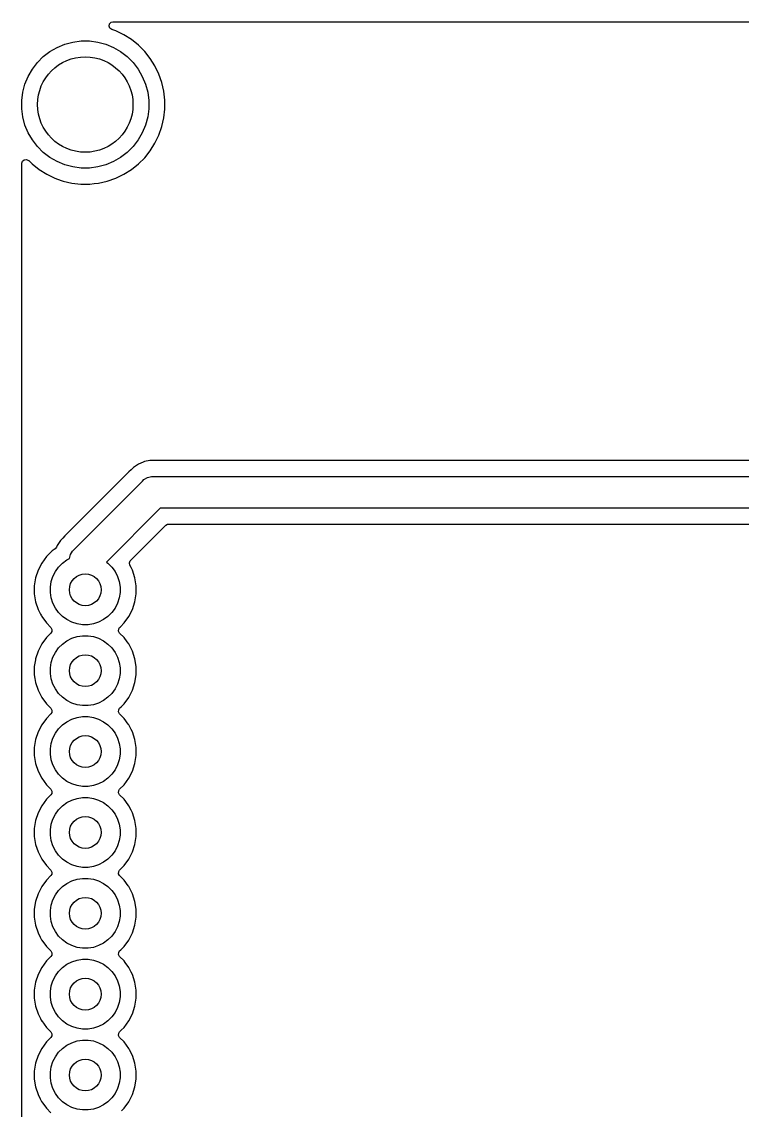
# Model space of a CAD drawing. Extents: x 10 to 287, y -200 to -10.
# Drawn here: x 104.68 to 127.33, y -112.87 to -78.68 of the extents above; entities that cross this region are included whole.
import ezdxf

# ---------------------------------------------------------------- set-up
doc = ezdxf.new("R2010")
doc.units = 0
doc.layers.add('BLACK', color=7, linetype='CONTINUOUS')

msp = doc.modelspace()

# ---------------------------------------------------------------- linework, layer by layer
at = {"layer": 'BLACK', "linetype": 'CONTINUOUS'}
for p, q in [((107.428261, -78.815867), (107.441717, -78.747305)), ((107.454008, -78.880819), (107.428261, -78.815867)), ((107.441717, -78.747305), (107.490105, -78.696902)), ((107.510784, -78.921541), (107.454008, -78.880819)), ((107.490105, -78.696902), (107.551739, -78.6805)), ((107.638411, -78.9662), (107.510784, -78.921541)), ((107.551739, -78.6805), (192.168261, -78.6805)), ((107.891442, -79.088053), (107.638411, -78.9662)), ((106.289819, -79.318429), (106.549194, -79.284282)), ((106.549194, -79.284282), (106.810806, -79.284282)), ((106.810806, -79.284282), (107.070181, -79.318429)), ((107.891445, -79.088055), (107.891442, -79.088053)), ((108.129248, -79.237477), (107.891445, -79.088055)), ((108.348825, -79.412584), (108.129248, -79.237477)), ((105.361308, -79.77632), (105.56886, -79.617061)), ((105.56886, -79.617061), (105.795423, -79.486255)), ((105.795423, -79.486255), (106.037121, -79.38614)), ((106.037121, -79.38614), (106.289819, -79.318429)), ((107.070181, -79.318429), (107.322879, -79.38614)), ((107.322879, -79.38614), (107.564577, -79.486255)), ((107.564577, -79.486255), (107.79114, -79.617061)), ((107.79114, -79.617061), (107.998692, -79.77632)), ((108.547416, -79.611175), (108.348825, -79.412584)), ((108.722523, -79.830752), (108.547416, -79.611175)), ((105.017061, -80.16886), (105.17632, -79.961308)), ((105.17632, -79.961308), (105.361308, -79.77632)), ((107.998692, -79.77632), (108.18368, -79.961308)), ((108.18368, -79.961308), (108.342939, -80.16886)), ((108.871945, -80.068555), (108.722523, -79.830752)), ((104.886255, -80.395423), (105.017061, -80.16886)), ((108.342939, -80.16886), (108.473745, -80.395423)), ((108.993801, -80.321592), (108.871945, -80.068555)), ((109.08656, -80.586682), (108.993801, -80.321592)), ((104.718429, -80.889819), (104.78614, -80.637121)), ((104.78614, -80.637121), (104.886255, -80.395423)), ((108.473745, -80.395423), (108.57386, -80.637121)), ((108.57386, -80.637121), (108.641571, -80.889819)), ((109.149055, -80.860491), (109.08656, -80.586682)), ((104.684282, -81.149194), (104.718429, -80.889819)), ((108.641571, -80.889819), (108.675718, -81.149194)), ((109.1805, -81.139575), (109.149055, -80.860491)), ((104.684282, -81.410806), (104.684282, -81.149194)), ((108.675718, -81.149194), (108.675718, -81.410806)), ((109.1805, -81.420425), (109.1805, -81.139575)), ((104.718429, -81.670181), (104.684282, -81.410806)), ((104.78614, -81.922879), (104.718429, -81.670181)), ((108.641571, -81.670181), (108.57386, -81.922879)), ((108.675718, -81.410806), (108.641571, -81.670181)), ((109.08656, -81.973318), (109.149055, -81.699509)), ((109.149055, -81.699509), (109.1805, -81.420425)), ((104.886255, -82.164577), (104.78614, -81.922879)), ((108.57386, -81.922879), (108.473745, -82.164577)), ((108.993801, -82.238408), (109.08656, -81.973318)), ((105.017061, -82.39114), (104.886255, -82.164577)), ((108.473745, -82.164577), (108.342939, -82.39114)), ((108.871945, -82.491445), (108.993801, -82.238408)), ((105.17632, -82.598692), (105.017061, -82.39114)), ((105.361308, -82.78368), (105.17632, -82.598692)), ((108.18368, -82.598692), (107.998692, -82.78368)), ((108.342939, -82.39114), (108.18368, -82.598692)), ((108.722523, -82.729248), (108.871945, -82.491445)), ((104.6905, -83.126103), (104.710185, -83.059064)), ((104.710185, -83.059064), (104.762989, -83.013309)), ((104.762989, -83.013309), (104.832147, -83.003365)), ((104.832147, -83.003365), (104.895703, -83.03239)), ((104.895703, -83.03239), (104.902181, -83.038422)), ((104.902181, -83.038422), (105.011175, -83.147416)), ((105.56886, -82.942939), (105.361308, -82.78368)), ((105.795423, -83.073745), (105.56886, -82.942939)), ((107.79114, -82.942939), (107.564577, -83.073745)), ((107.998692, -82.78368), (107.79114, -82.942939)), ((108.348825, -83.147416), (108.547416, -82.948825)), ((108.547416, -82.948825), (108.722523, -82.729248)), ((104.6905, -96.394038), (104.6905, -83.126103)), ((105.011175, -83.147416), (105.230752, -83.322523)), ((105.230752, -83.322523), (105.468555, -83.471945)), ((106.037121, -83.17386), (105.795423, -83.073745)), ((106.289819, -83.241571), (106.037121, -83.17386)), ((106.549194, -83.275718), (106.289819, -83.241571)), ((106.810806, -83.275718), (106.549194, -83.275718)), ((107.070181, -83.241571), (106.810806, -83.275718)), ((107.322879, -83.17386), (107.070181, -83.241571)), ((107.564577, -83.073745), (107.322879, -83.17386)), ((107.891445, -83.471945), (108.129248, -83.322523)), ((108.129248, -83.322523), (108.348825, -83.147416)), ((105.468555, -83.471945), (105.721592, -83.593801)), ((105.721592, -83.593801), (105.92068, -83.663465)), ((105.92068, -83.663465), (105.98667, -83.686556)), ((105.98667, -83.686556), (105.986682, -83.68656)), ((105.986682, -83.68656), (106.260491, -83.749055)), ((106.260491, -83.749055), (106.260497, -83.749055)), ((106.260497, -83.749055), (106.260505, -83.749057)), ((106.260505, -83.749057), (106.446547, -83.770018)), ((106.963055, -83.764429), (107.099494, -83.749057)), ((107.099494, -83.749057), (107.099499, -83.749056)), ((107.099499, -83.749056), (107.099509, -83.749055)), ((107.099509, -83.749055), (107.373318, -83.68656)), ((107.373318, -83.68656), (107.638408, -83.593801)), ((107.638408, -83.593801), (107.891445, -83.471945)), ((106.446547, -83.770018), (106.539569, -83.780499)), ((106.539569, -83.780499), (106.539572, -83.7805)), ((106.539572, -83.7805), (106.539575, -83.7805)), ((106.539575, -83.7805), (106.820428, -83.7805)), ((106.820428, -83.7805), (106.820429, -83.780499)), ((106.820429, -83.780499), (106.963055, -83.764429)), ((108.356082, -92.570249), (108.192219, -92.679739)), ((108.499621, -92.510794), (108.356082, -92.570249)), ((108.538159, -92.49483), (108.49962, -92.510793)), ((108.49962, -92.510793), (108.499621, -92.510794)), ((108.538171, -92.494827), (108.538159, -92.49483)), ((108.709268, -92.460794), (108.538171, -92.494827)), ((108.709269, -92.460794), (108.709268, -92.460794)), ((108.731459, -92.45638), (108.709269, -92.460794)), ((134.758541, -92.45638), (108.731459, -92.45638)), ((108.052858, -92.819101), (106.042221, -94.829738)), ((108.052861, -92.819098), (108.052858, -92.819101)), ((108.12254, -92.749418), (108.052861, -92.819098)), ((108.192219, -92.679739), (108.12254, -92.749418)), ((108.638658, -92.99494), (108.764737, -92.961157)), ((108.764737, -92.961157), (108.764752, -92.961157)), ((108.764752, -92.961157), (108.83, -92.95688)), ((108.83, -92.95688), (134.66, -92.95688)), ((106.326447, -95.253327), (108.476446, -93.103327)), ((108.476446, -93.103327), (108.52561, -93.060211)), ((108.52561, -93.060211), (108.525619, -93.060203)), ((108.525619, -93.060203), (108.638658, -92.99494)), ((109.037107, -93.95688), (107.345763, -95.648222)), ((134.452894, -93.95688), (109.037107, -93.95688)), ((108.103037, -95.598761), (109.208101, -94.493699)), ((109.208101, -94.493699), (109.269424, -94.460214)), ((109.269424, -94.460214), (109.295782, -94.45738)), ((109.295782, -94.45738), (134.194218, -94.45738)), ((105.902859, -94.969099), (105.793371, -95.13296)), ((105.972538, -94.89942), (105.902859, -94.969099)), ((106.042218, -94.829741), (105.972538, -94.89942)), ((106.042221, -94.829738), (106.042218, -94.829741)), ((105.637344, -95.299206), (105.459205, -95.477345)), ((105.733743, -95.229167), (105.637344, -95.299206)), ((105.775417, -95.176304), (105.733743, -95.229167)), ((105.793368, -95.132966), (105.775417, -95.176304)), ((105.793371, -95.13296), (105.793368, -95.132966)), ((106.220538, -95.411246), (106.283323, -95.302499)), ((106.283323, -95.302499), (106.283338, -95.302483)), ((106.283338, -95.302483), (106.326447, -95.253327)), ((105.311132, -95.681151), (105.19676, -95.905616)), ((105.459201, -95.47735), (105.311132, -95.681151)), ((105.459205, -95.477345), (105.459201, -95.47735)), ((105.843553, -95.805607), (105.965607, -95.683553)), ((105.965607, -95.683553), (106.105252, -95.582096)), ((106.105252, -95.582096), (106.184263, -95.541837)), ((106.184263, -95.541837), (106.184277, -95.541632)), ((106.184277, -95.541617), (106.21806, -95.415538)), ((106.184277, -95.541632), (106.184277, -95.541617)), ((106.21806, -95.415538), (106.220538, -95.411246)), ((107.345763, -95.648222), (107.394393, -95.683553)), ((107.394393, -95.683553), (107.516447, -95.805607)), ((108.067346, -95.674059), (108.093622, -95.609319)), ((108.080241, -95.742724), (108.067346, -95.674059)), ((108.093622, -95.609319), (108.103037, -95.598761)), ((105.19676, -95.905616), (105.11891, -96.145214)), ((105.663733, -96.099048), (105.742096, -95.945252)), ((105.742096, -95.945252), (105.843553, -95.805607)), ((107.516447, -95.805607), (107.617904, -95.945252)), ((107.617904, -95.945252), (107.696267, -96.099048)), ((108.120684, -95.822098), (108.080241, -95.742724)), ((108.163239, -95.905616), (108.120684, -95.822098)), ((108.163239, -95.905618), (108.163239, -95.905616)), ((108.163241, -95.905621), (108.163239, -95.905618)), ((108.24109, -96.145215), (108.163241, -95.905621)), ((104.6905, -131.954038), (104.6905, -96.394038)), ((105.11891, -96.145214), (105.0795, -96.394038)), ((105.0795, -96.394038), (105.0795, -96.645961)), ((105.583391, -96.433695), (105.610393, -96.26321)), ((105.610393, -96.26321), (105.663733, -96.099048)), ((107.696267, -96.099048), (107.749607, -96.26321)), ((107.749607, -96.26321), (107.776609, -96.433695)), ((108.2805, -96.394038), (108.24109, -96.145215)), ((108.2805, -96.645962), (108.2805, -96.394038)), ((105.0795, -96.645961), (105.11891, -96.894785)), ((105.583391, -96.606305), (105.583391, -96.433695)), ((105.610393, -96.77679), (105.583391, -96.606305)), ((107.776609, -96.606305), (107.749607, -96.77679)), ((107.776609, -96.433695), (107.776609, -96.606305)), ((108.24109, -96.894785), (108.2805, -96.645962)), ((105.11891, -96.894785), (105.19676, -97.134383)), ((105.663733, -96.940952), (105.610393, -96.77679)), ((105.742096, -97.094748), (105.663733, -96.940952)), ((107.696267, -96.940952), (107.617904, -97.094748)), ((107.749607, -96.77679), (107.696267, -96.940952)), ((108.163241, -97.134379), (108.24109, -96.894785)), ((105.19676, -97.134383), (105.275413, -97.288747)), ((105.275413, -97.288747), (105.302376, -97.341665)), ((105.302376, -97.341665), (105.311132, -97.358848)), ((105.311132, -97.358848), (105.459201, -97.562649)), ((105.843553, -97.234393), (105.742096, -97.094748)), ((105.965607, -97.356447), (105.843553, -97.234393)), ((106.105252, -97.457904), (105.965607, -97.356447)), ((107.394393, -97.356447), (107.254748, -97.457904)), ((107.516447, -97.234393), (107.394393, -97.356447)), ((107.617904, -97.094748), (107.516447, -97.234393)), ((107.900793, -97.562656), (108.04887, -97.358845)), ((108.04887, -97.358845), (108.163241, -97.134379)), ((105.459201, -97.562649), (105.459205, -97.562654)), ((105.459205, -97.562654), (105.59887, -97.702319)), ((105.59887, -97.702319), (105.632355, -97.763642)), ((105.632355, -97.763642), (105.627371, -97.833334)), ((106.259048, -97.536267), (106.105252, -97.457904)), ((106.42321, -97.589607), (106.259048, -97.536267)), ((106.593695, -97.616609), (106.42321, -97.589607)), ((106.766305, -97.616609), (106.593695, -97.616609)), ((106.93679, -97.589607), (106.766305, -97.616609)), ((107.100952, -97.536267), (106.93679, -97.589607)), ((107.254748, -97.457904), (107.100952, -97.536267)), ((107.727645, -97.816358), (107.732629, -97.746666)), ((107.732629, -97.746666), (107.76113, -97.702319)), ((107.76113, -97.702319), (107.785114, -97.678335)), ((107.785114, -97.678335), (107.900793, -97.562656)), ((105.459201, -98.01735), (105.311132, -98.221151)), ((105.459205, -98.017345), (105.459201, -98.01735)), ((105.59887, -97.877681), (105.459205, -98.017345)), ((105.627371, -97.833334), (105.59887, -97.877681)), ((106.105252, -98.122096), (106.259048, -98.043733)), ((106.259048, -98.043733), (106.42321, -97.990393)), ((106.42321, -97.990393), (106.593695, -97.963391)), ((106.593695, -97.963391), (106.766305, -97.963391)), ((106.766305, -97.963391), (106.93679, -97.990393)), ((106.93679, -97.990393), (107.100952, -98.043733)), ((107.100952, -98.043733), (107.254748, -98.122096)), ((107.76113, -97.877681), (107.727645, -97.816358)), ((107.900794, -98.017345), (107.76113, -97.877681)), ((107.900798, -98.01735), (107.900794, -98.017345)), ((108.000792, -98.154981), (107.900798, -98.01735)), ((105.19676, -98.445616), (105.11891, -98.685214)), ((105.311132, -98.221151), (105.19676, -98.445616)), ((105.742096, -98.485252), (105.843553, -98.345607)), ((105.843553, -98.345607), (105.965607, -98.223553)), ((105.965607, -98.223553), (106.105252, -98.122096)), ((107.254748, -98.122096), (107.394393, -98.223553)), ((107.394393, -98.223553), (107.516447, -98.345607)), ((107.516447, -98.345607), (107.617904, -98.485252)), ((108.04887, -98.221155), (108.000792, -98.154981)), ((108.109293, -98.339742), (108.04887, -98.221155)), ((108.163239, -98.445616), (108.109293, -98.339742)), ((108.163239, -98.445618), (108.163239, -98.445616)), ((108.163241, -98.445621), (108.163239, -98.445618)), ((108.24109, -98.685215), (108.163241, -98.445621)), ((105.113696, -98.718136), (105.0795, -98.934038)), ((105.11891, -98.685214), (105.113696, -98.718136)), ((105.610393, -98.80321), (105.663733, -98.639048)), ((105.663733, -98.639048), (105.742096, -98.485252)), ((107.617904, -98.485252), (107.696267, -98.639048)), ((107.696267, -98.639048), (107.749607, -98.80321)), ((108.2805, -98.934038), (108.24109, -98.685215)), ((105.0795, -98.934038), (105.0795, -99.185962)), ((105.583391, -98.973695), (105.610393, -98.80321)), ((105.583391, -99.146305), (105.583391, -98.973695)), ((107.749607, -98.80321), (107.776609, -98.973695)), ((107.776609, -98.973695), (107.776609, -99.146305)), ((108.2805, -99.185962), (108.2805, -98.934038)), ((105.0795, -99.185962), (105.099092, -99.309661)), ((105.099092, -99.309661), (105.11891, -99.434785)), ((105.11891, -99.434785), (105.19676, -99.674383)), ((105.610393, -99.31679), (105.583391, -99.146305)), ((105.663733, -99.480952), (105.610393, -99.31679)), ((107.749607, -99.31679), (107.696267, -99.480952)), ((107.776609, -99.146305), (107.749607, -99.31679)), ((108.163241, -99.674379), (108.24109, -99.434785)), ((108.24109, -99.434785), (108.2805, -99.185962)), ((105.19676, -99.674383), (105.311132, -99.898848)), ((105.742096, -99.634748), (105.663733, -99.480952)), ((105.843553, -99.774393), (105.742096, -99.634748)), ((105.965607, -99.896447), (105.843553, -99.774393)), ((107.516447, -99.774393), (107.394393, -99.896447)), ((107.617904, -99.634748), (107.516447, -99.774393)), ((107.696267, -99.480952), (107.617904, -99.634748)), ((108.04887, -99.898845), (108.163241, -99.674379)), ((105.311132, -99.898848), (105.459201, -100.102649)), ((105.459201, -100.102649), (105.459205, -100.102654)), ((105.459205, -100.102654), (105.59887, -100.242319)), ((106.105252, -99.997904), (105.965607, -99.896447)), ((106.259048, -100.076267), (106.105252, -99.997904)), ((106.42321, -100.129607), (106.259048, -100.076267)), ((106.593695, -100.156609), (106.42321, -100.129607)), ((106.766305, -100.156609), (106.593695, -100.156609)), ((106.93679, -100.129607), (106.766305, -100.156609)), ((107.100952, -100.076267), (106.93679, -100.129607)), ((107.254748, -99.997904), (107.100952, -100.076267)), ((107.394393, -99.896447), (107.254748, -99.997904)), ((107.80511, -100.198339), (107.900793, -100.102656)), ((107.900793, -100.102656), (108.04887, -99.898845)), ((105.59887, -100.417681), (105.459205, -100.557345)), ((105.59887, -100.242319), (105.632355, -100.303642)), ((105.627371, -100.373334), (105.59887, -100.417681)), ((105.632355, -100.303642), (105.627371, -100.373334)), ((107.727645, -100.356358), (107.732629, -100.286666)), ((107.76113, -100.417681), (107.727645, -100.356358)), ((107.732629, -100.286666), (107.76113, -100.242319)), ((107.76113, -100.242319), (107.80511, -100.198339)), ((107.900794, -100.557345), (107.76113, -100.417681)), ((105.311132, -100.761151), (105.19676, -100.985616)), ((105.459201, -100.55735), (105.311132, -100.761151)), ((105.459205, -100.557345), (105.459201, -100.55735)), ((105.843553, -100.885607), (105.965607, -100.763553)), ((105.965607, -100.763553), (106.105252, -100.662096)), ((106.105252, -100.662096), (106.259048, -100.583733)), ((106.259048, -100.583733), (106.42321, -100.530393)), ((106.42321, -100.530393), (106.593695, -100.503391)), ((106.593695, -100.503391), (106.766305, -100.503391)), ((106.766305, -100.503391), (106.93679, -100.530393)), ((106.93679, -100.530393), (107.100952, -100.583733)), ((107.100952, -100.583733), (107.254748, -100.662096)), ((107.254748, -100.662096), (107.394393, -100.763553)), ((107.394393, -100.763553), (107.516447, -100.885607)), ((107.900798, -100.55735), (107.900794, -100.557345)), ((108.029952, -100.735117), (107.900798, -100.55735)), ((108.04887, -100.761155), (108.029952, -100.735117)), ((108.121747, -100.904184), (108.04887, -100.761155)), ((105.19676, -100.985616), (105.11891, -101.225214)), ((105.610393, -101.34321), (105.663733, -101.179048)), ((105.663733, -101.179048), (105.742096, -101.025252)), ((105.742096, -101.025252), (105.843553, -100.885607)), ((107.516447, -100.885607), (107.617904, -101.025252)), ((107.617904, -101.025252), (107.696267, -101.179048)), ((107.696267, -101.179048), (107.749607, -101.34321)), ((108.163239, -100.985616), (108.121747, -100.904184)), ((108.163239, -100.985618), (108.163239, -100.985616)), ((108.163241, -100.985621), (108.163239, -100.985618)), ((108.24109, -101.225215), (108.163241, -100.985621)), ((105.11891, -101.225214), (105.0795, -101.474038)), ((105.0795, -101.474038), (105.0795, -101.725961)), ((105.583391, -101.513695), (105.610393, -101.34321)), ((105.583391, -101.686305), (105.583391, -101.513695)), ((107.749607, -101.34321), (107.776609, -101.513695)), ((107.776609, -101.513695), (107.776609, -101.686305)), ((108.2805, -101.474038), (108.24109, -101.225215)), ((108.2805, -101.725962), (108.2805, -101.474038)), ((105.0795, -101.725961), (105.11891, -101.974785)), ((105.610393, -101.85679), (105.583391, -101.686305)), ((105.663733, -102.020952), (105.610393, -101.85679)), ((107.749607, -101.85679), (107.696267, -102.020952)), ((107.776609, -101.686305), (107.749607, -101.85679)), ((108.24109, -101.974785), (108.2805, -101.725962)), ((105.11891, -101.974785), (105.19676, -102.214383)), ((105.742096, -102.174748), (105.663733, -102.020952)), ((105.843553, -102.314393), (105.742096, -102.174748)), ((107.617904, -102.174748), (107.516447, -102.314393)), ((107.696267, -102.020952), (107.617904, -102.174748)), ((108.163241, -102.214379), (108.24109, -101.974785)), ((105.19676, -102.214383), (105.311132, -102.438848)), ((105.311132, -102.438848), (105.459201, -102.642649)), ((105.965607, -102.436447), (105.843553, -102.314393)), ((106.105252, -102.537904), (105.965607, -102.436447)), ((106.259048, -102.616267), (106.105252, -102.537904)), ((107.254748, -102.537904), (107.100952, -102.616267)), ((107.394393, -102.436447), (107.254748, -102.537904)), ((107.516447, -102.314393), (107.394393, -102.436447)), ((107.900793, -102.642656), (108.04887, -102.438845)), ((108.04887, -102.438845), (108.163241, -102.214379)), ((105.459201, -102.642649), (105.459205, -102.642654)), ((105.459205, -102.642654), (105.59887, -102.782319)), ((105.59887, -102.782319), (105.632355, -102.843642)), ((105.632355, -102.843642), (105.627371, -102.913334)), ((106.42321, -102.669607), (106.259048, -102.616267)), ((106.593695, -102.696609), (106.42321, -102.669607)), ((106.766305, -102.696609), (106.593695, -102.696609)), ((106.93679, -102.669607), (106.766305, -102.696609)), ((107.100952, -102.616267), (106.93679, -102.669607)), ((107.727645, -102.896358), (107.732629, -102.826666)), ((107.732629, -102.826666), (107.76113, -102.782319)), ((107.76113, -102.782319), (107.900793, -102.642656)), ((105.459201, -103.09735), (105.311132, -103.301151)), ((105.459205, -103.097345), (105.459201, -103.09735)), ((105.59887, -102.957681), (105.459205, -103.097345)), ((105.627371, -102.913334), (105.59887, -102.957681)), ((105.965607, -103.303553), (106.105252, -103.202096)), ((106.105252, -103.202096), (106.259048, -103.123733)), ((106.259048, -103.123733), (106.42321, -103.070393)), ((106.42321, -103.070393), (106.593695, -103.043391)), ((106.593695, -103.043391), (106.766305, -103.043391)), ((106.766305, -103.043391), (106.93679, -103.070393)), ((106.93679, -103.070393), (107.100952, -103.123733)), ((107.100952, -103.123733), (107.254748, -103.202096)), ((107.254748, -103.202096), (107.394393, -103.303553)), ((107.76113, -102.957681), (107.727645, -102.896358)), ((107.900794, -103.097345), (107.76113, -102.957681)), ((107.900798, -103.09735), (107.900794, -103.097345)), ((108.029952, -103.275117), (107.900798, -103.09735)), ((105.19676, -103.525616), (105.11891, -103.765214)), ((105.311132, -103.301151), (105.19676, -103.525616)), ((105.663733, -103.719048), (105.742096, -103.565252)), ((105.742096, -103.565252), (105.843553, -103.425607)), ((105.843553, -103.425607), (105.965607, -103.303553)), ((107.394393, -103.303553), (107.516447, -103.425607)), ((107.516447, -103.425607), (107.617904, -103.565252)), ((107.617904, -103.565252), (107.696267, -103.719048)), ((108.04887, -103.301155), (108.029952, -103.275117)), ((108.121747, -103.444184), (108.04887, -103.301155)), ((108.163239, -103.525616), (108.121747, -103.444184)), ((108.163239, -103.525618), (108.163239, -103.525616)), ((108.163241, -103.525621), (108.163239, -103.525618)), ((108.24109, -103.765215), (108.163241, -103.525621)), ((105.11891, -103.765214), (105.0795, -104.014038)), ((105.583391, -104.053695), (105.610393, -103.88321)), ((105.610393, -103.88321), (105.663733, -103.719048)), ((107.696267, -103.719048), (107.749607, -103.88321)), ((107.749607, -103.88321), (107.776609, -104.053695)), ((108.2805, -104.014038), (108.24109, -103.765215)), ((105.0795, -104.014038), (105.0795, -104.265961)), ((105.583391, -104.226305), (105.583391, -104.053695)), ((105.610393, -104.39679), (105.583391, -104.226305)), ((107.776609, -104.226305), (107.749607, -104.39679)), ((107.776609, -104.053695), (107.776609, -104.226305)), ((108.2805, -104.265962), (108.2805, -104.014038)), ((105.0795, -104.265961), (105.11891, -104.514785)), ((105.11891, -104.514785), (105.19676, -104.754383)), ((105.663733, -104.560952), (105.610393, -104.39679)), ((105.742096, -104.714748), (105.663733, -104.560952)), ((107.696267, -104.560952), (107.617904, -104.714748)), ((107.749607, -104.39679), (107.696267, -104.560952)), ((108.163241, -104.754379), (108.24109, -104.514785)), ((108.24109, -104.514785), (108.2805, -104.265962)), ((105.19676, -104.754383), (105.311132, -104.978848)), ((105.843553, -104.854393), (105.742096, -104.714748)), ((105.965607, -104.976447), (105.843553, -104.854393)), ((107.516447, -104.854393), (107.394393, -104.976447)), ((107.617904, -104.714748), (107.516447, -104.854393)), ((108.04887, -104.978845), (108.163241, -104.754379)), ((105.311132, -104.978848), (105.459201, -105.182649)), ((105.459201, -105.182649), (105.459205, -105.182654)), ((105.459205, -105.182654), (105.59887, -105.322319)), ((106.105252, -105.077904), (105.965607, -104.976447)), ((106.259048, -105.156267), (106.105252, -105.077904)), ((106.42321, -105.209607), (106.259048, -105.156267)), ((106.593695, -105.236609), (106.42321, -105.209607)), ((106.766305, -105.236609), (106.593695, -105.236609)), ((106.93679, -105.209607), (106.766305, -105.236609)), ((107.100952, -105.156267), (106.93679, -105.209607)), ((107.254748, -105.077904), (107.100952, -105.156267)), ((107.394393, -104.976447), (107.254748, -105.077904)), ((107.775439, -105.30801), (107.900793, -105.182656)), ((107.900793, -105.182656), (108.04887, -104.978845)), ((105.59887, -105.497681), (105.459205, -105.637345)), ((105.59887, -105.322319), (105.632355, -105.383642)), ((105.627371, -105.453334), (105.59887, -105.497681)), ((105.632355, -105.383642), (105.627371, -105.453334)), ((106.259048, -105.663733), (106.42321, -105.610393)), ((106.42321, -105.610393), (106.593695, -105.583391)), ((106.593695, -105.583391), (106.766305, -105.583391)), ((106.766305, -105.583391), (106.93679, -105.610393)), ((106.93679, -105.610393), (107.100952, -105.663733)), ((107.727645, -105.436358), (107.732629, -105.366666)), ((107.76113, -105.497681), (107.727645, -105.436358)), ((107.732629, -105.366666), (107.76113, -105.322319)), ((107.76113, -105.322319), (107.775439, -105.30801)), ((107.900794, -105.637345), (107.76113, -105.497681)), ((105.311132, -105.841151), (105.19676, -106.065616)), ((105.459201, -105.63735), (105.311132, -105.841151)), ((105.459205, -105.637345), (105.459201, -105.63735)), ((105.742096, -106.105252), (105.843553, -105.965607)), ((105.843553, -105.965607), (105.965607, -105.843553)), ((105.965607, -105.843553), (106.105252, -105.742096)), ((106.105252, -105.742096), (106.259048, -105.663733)), ((107.100952, -105.663733), (107.254748, -105.742096)), ((107.254748, -105.742096), (107.394393, -105.843553)), ((107.394393, -105.843553), (107.516447, -105.965607)), ((107.516447, -105.965607), (107.617904, -106.105252)), ((107.900798, -105.63735), (107.900794, -105.637345)), ((108.029952, -105.815117), (107.900798, -105.63735)), ((108.04887, -105.841155), (108.029952, -105.815117)), ((108.121747, -105.984184), (108.04887, -105.841155)), ((105.11891, -106.305214), (105.0795, -106.554038)), ((105.19676, -106.065616), (105.11891, -106.305214)), ((105.610393, -106.42321), (105.663733, -106.259048)), ((105.663733, -106.259048), (105.742096, -106.105252)), ((107.617904, -106.105252), (107.696267, -106.259048)), ((107.696267, -106.259048), (107.749607, -106.42321)), ((108.163239, -106.065616), (108.121747, -105.984184)), ((108.163239, -106.065618), (108.163239, -106.065616)), ((108.163241, -106.065621), (108.163239, -106.065618)), ((108.24109, -106.305215), (108.163241, -106.065621)), ((108.2805, -106.554038), (108.24109, -106.305215)), ((105.0795, -106.554038), (105.0795, -106.805961)), ((105.583391, -106.593695), (105.610393, -106.42321)), ((105.583391, -106.766305), (105.583391, -106.593695)), ((107.749607, -106.42321), (107.776609, -106.593695)), ((107.776609, -106.593695), (107.776609, -106.766305)), ((108.2805, -106.805962), (108.2805, -106.554038)), ((105.0795, -106.805961), (105.11891, -107.054785)), ((105.610393, -106.93679), (105.583391, -106.766305)), ((105.663733, -107.100952), (105.610393, -106.93679)), ((107.749607, -106.93679), (107.696267, -107.100952)), ((107.776609, -106.766305), (107.749607, -106.93679)), ((108.24109, -107.054785), (108.2805, -106.805962)), ((105.11891, -107.054785), (105.19676, -107.294383)), ((105.19676, -107.294383), (105.267576, -107.433366)), ((105.742096, -107.254748), (105.663733, -107.100952)), ((105.843553, -107.394393), (105.742096, -107.254748)), ((107.617904, -107.254748), (107.516447, -107.394393)), ((107.696267, -107.100952), (107.617904, -107.254748)), ((108.04887, -107.518845), (108.163241, -107.294379)), ((108.163241, -107.294379), (108.24109, -107.054785)), ((105.267576, -107.433366), (105.30954, -107.515725)), ((105.30954, -107.515725), (105.311132, -107.518848)), ((105.311132, -107.518848), (105.459201, -107.722649)), ((105.965607, -107.516447), (105.843553, -107.394393)), ((106.105252, -107.617904), (105.965607, -107.516447)), ((106.259048, -107.696267), (106.105252, -107.617904)), ((107.254748, -107.617904), (107.100952, -107.696267)), ((107.394393, -107.516447), (107.254748, -107.617904)), ((107.516447, -107.394393), (107.394393, -107.516447)), ((107.900793, -107.722656), (108.04887, -107.518845)), ((105.459201, -107.722649), (105.459205, -107.722654)), ((105.459205, -107.722654), (105.59887, -107.862319)), ((105.59887, -107.862319), (105.632355, -107.923642)), ((105.627371, -107.993334), (105.59887, -108.037681)), ((105.632355, -107.923642), (105.627371, -107.993334)), ((106.42321, -107.749607), (106.259048, -107.696267)), ((106.593695, -107.776609), (106.42321, -107.749607)), ((106.766305, -107.776609), (106.593695, -107.776609)), ((106.93679, -107.749607), (106.766305, -107.776609)), ((107.100952, -107.696267), (106.93679, -107.749607)), ((107.727645, -107.976358), (107.732629, -107.906666)), ((107.76113, -108.037681), (107.727645, -107.976358)), ((107.732629, -107.906666), (107.76113, -107.862319)), ((107.76113, -107.862319), (107.797893, -107.825556)), ((107.797893, -107.825556), (107.900793, -107.722656)), ((105.459201, -108.17735), (105.311132, -108.381151)), ((105.459205, -108.177345), (105.459201, -108.17735)), ((105.59887, -108.037681), (105.459205, -108.177345)), ((105.965607, -108.383553), (106.105252, -108.282096)), ((106.105252, -108.282096), (106.259048, -108.203733)), ((106.259048, -108.203733), (106.42321, -108.150393)), ((106.42321, -108.150393), (106.593695, -108.123391)), ((106.593695, -108.123391), (106.766305, -108.123391)), ((106.766305, -108.123391), (106.93679, -108.150393)), ((106.93679, -108.150393), (107.100952, -108.203733)), ((107.100952, -108.203733), (107.254748, -108.282096)), ((107.254748, -108.282096), (107.394393, -108.383553)), ((107.900794, -108.177345), (107.76113, -108.037681)), ((107.900798, -108.17735), (107.900794, -108.177345)), ((107.937559, -108.227948), (107.900798, -108.17735)), ((108.04887, -108.381155), (107.937559, -108.227948)), ((105.19676, -108.605616), (105.11891, -108.845214)), ((105.311132, -108.381151), (105.19676, -108.605616)), ((105.663733, -108.799048), (105.742096, -108.645252)), ((105.742096, -108.645252), (105.843553, -108.505607)), ((105.843553, -108.505607), (105.965607, -108.383553)), ((107.394393, -108.383553), (107.516447, -108.505607)), ((107.516447, -108.505607), (107.617904, -108.645252)), ((107.617904, -108.645252), (107.696267, -108.799048)), ((108.121747, -108.524184), (108.04887, -108.381155)), ((108.163239, -108.605616), (108.121747, -108.524184)), ((108.163239, -108.605618), (108.163239, -108.605616)), ((108.163241, -108.605621), (108.163239, -108.605618)), ((108.24109, -108.845215), (108.163241, -108.605621)), ((105.11891, -108.845214), (105.0795, -109.094037)), ((105.583391, -109.133695), (105.610393, -108.96321)), ((105.610393, -108.96321), (105.663733, -108.799048)), ((107.696267, -108.799048), (107.749607, -108.96321)), ((107.749607, -108.96321), (107.776609, -109.133695)), ((108.2805, -109.094038), (108.24109, -108.845215)), ((105.0795, -109.094037), (105.0795, -109.345961)), ((105.0795, -109.345961), (105.11891, -109.594785)), ((105.583391, -109.306305), (105.583391, -109.133695)), ((105.610393, -109.47679), (105.583391, -109.306305)), ((107.776609, -109.306305), (107.749607, -109.47679)), ((107.776609, -109.133695), (107.776609, -109.306305)), ((108.24109, -109.594785), (108.2805, -109.345962)), ((108.2805, -109.345962), (108.2805, -109.094038)), ((105.11891, -109.594785), (105.19676, -109.834383)), ((105.663733, -109.640952), (105.610393, -109.47679)), ((105.742096, -109.794748), (105.663733, -109.640952)), ((107.696267, -109.640952), (107.617904, -109.794748)), ((107.749607, -109.47679), (107.696267, -109.640952)), ((108.163241, -109.834379), (108.24109, -109.594785)), ((105.19676, -109.834383), (105.271698, -109.981456)), ((105.271698, -109.981456), (105.30954, -110.055725)), ((105.30954, -110.055725), (105.311132, -110.058848)), ((105.311132, -110.058848), (105.459201, -110.262649)), ((105.843553, -109.934393), (105.742096, -109.794748)), ((105.965607, -110.056447), (105.843553, -109.934393)), ((106.105252, -110.157904), (105.965607, -110.056447)), ((107.394393, -110.056447), (107.254748, -110.157904)), ((107.516447, -109.934393), (107.394393, -110.056447)), ((107.617904, -109.794748), (107.516447, -109.934393)), ((107.900793, -110.262656), (108.04887, -110.058845)), ((108.04887, -110.058845), (108.163241, -109.834379)), ((105.459201, -110.262649), (105.459205, -110.262654)), ((105.459205, -110.262654), (105.59887, -110.402319)), ((105.59887, -110.402319), (105.632355, -110.463642)), ((106.259048, -110.236267), (106.105252, -110.157904)), ((106.42321, -110.289607), (106.259048, -110.236267)), ((106.593695, -110.316609), (106.42321, -110.289607)), ((106.766305, -110.316609), (106.593695, -110.316609)), ((106.93679, -110.289607), (106.766305, -110.316609)), ((107.100952, -110.236267), (106.93679, -110.289607)), ((107.254748, -110.157904), (107.100952, -110.236267)), ((107.732629, -110.446666), (107.76113, -110.402319)), ((107.76113, -110.402319), (107.812412, -110.351037)), ((107.812412, -110.351037), (107.900793, -110.262656)), ((105.459201, -110.71735), (105.311132, -110.921151)), ((105.459205, -110.717345), (105.459201, -110.71735)), ((105.59887, -110.577681), (105.459205, -110.717345)), ((105.627371, -110.533334), (105.59887, -110.577681)), ((105.632355, -110.463642), (105.627371, -110.533334)), ((106.105252, -110.822096), (106.259048, -110.743733)), ((106.259048, -110.743733), (106.42321, -110.690393)), ((106.42321, -110.690393), (106.593695, -110.663391)), ((106.593695, -110.663391), (106.766305, -110.663391)), ((106.766305, -110.663391), (106.93679, -110.690393)), ((106.93679, -110.690393), (107.100952, -110.743733)), ((107.100952, -110.743733), (107.254748, -110.822096)), ((107.727645, -110.516358), (107.732629, -110.446666)), ((107.76113, -110.577681), (107.727645, -110.516358)), ((107.900794, -110.717345), (107.76113, -110.577681)), ((107.900798, -110.71735), (107.900794, -110.717345)), ((107.979846, -110.826151), (107.900798, -110.71735)), ((105.311132, -110.921151), (105.19676, -111.145616)), ((105.742096, -111.185252), (105.843553, -111.045607)), ((105.843553, -111.045607), (105.965607, -110.923553)), ((105.965607, -110.923553), (106.105252, -110.822096)), ((107.254748, -110.822096), (107.394393, -110.923553)), ((107.394393, -110.923553), (107.516447, -111.045607)), ((107.516447, -111.045607), (107.617904, -111.185252)), ((108.04887, -110.921155), (107.979846, -110.826151)), ((108.073985, -110.970447), (108.04887, -110.921155)), ((108.163239, -111.145616), (108.073985, -110.970447)), ((105.11891, -111.385214), (105.0795, -111.634038)), ((105.19676, -111.145616), (105.11891, -111.385214)), ((105.610393, -111.50321), (105.663733, -111.339048)), ((105.663733, -111.339048), (105.742096, -111.185252)), ((107.617904, -111.185252), (107.696267, -111.339048)), ((107.696267, -111.339048), (107.749607, -111.50321)), ((108.163239, -111.145618), (108.163239, -111.145616)), ((108.163241, -111.145621), (108.163239, -111.145618)), ((108.24109, -111.385215), (108.163241, -111.145621)), ((108.2805, -111.634038), (108.24109, -111.385215)), ((105.0795, -111.634038), (105.0795, -111.885961)), ((105.583391, -111.673695), (105.610393, -111.50321)), ((105.583391, -111.846305), (105.583391, -111.673695)), ((107.749607, -111.50321), (107.776609, -111.673695)), ((107.776609, -111.673695), (107.776609, -111.846305)), ((108.2805, -111.885962), (108.2805, -111.634038)), ((105.0795, -111.885961), (105.11891, -112.134785)), ((105.610393, -112.01679), (105.583391, -111.846305)), ((105.663733, -112.180952), (105.610393, -112.01679)), ((107.749607, -112.01679), (107.696267, -112.180952)), ((107.776609, -111.846305), (107.749607, -112.01679)), ((108.24109, -112.134785), (108.2805, -111.885962)), ((105.11891, -112.134785), (105.19676, -112.374383)), ((105.19676, -112.374383), (105.262725, -112.503845)), ((105.742096, -112.334748), (105.663733, -112.180952)), ((105.843553, -112.474393), (105.742096, -112.334748)), ((107.617904, -112.334748), (107.516447, -112.474393)), ((107.696267, -112.180952), (107.617904, -112.334748)), ((108.04887, -112.598845), (108.163241, -112.374379)), ((108.163241, -112.374379), (108.24109, -112.134785)), ((105.262725, -112.503845), (105.30954, -112.595725)), ((105.30954, -112.595725), (105.311132, -112.598848)), ((105.311132, -112.598848), (105.459201, -112.802649)), ((105.459201, -112.802649), (105.459205, -112.802654)), ((105.459205, -112.802654), (105.59887, -112.942319)), ((105.965607, -112.596447), (105.843553, -112.474393)), ((106.105252, -112.697904), (105.965607, -112.596447)), ((106.259048, -112.776267), (106.105252, -112.697904)), ((106.42321, -112.829607), (106.259048, -112.776267)), ((107.100952, -112.776267), (106.93679, -112.829607)), ((107.254748, -112.697904), (107.100952, -112.776267)), ((107.394393, -112.596447), (107.254748, -112.697904)), ((107.516447, -112.474393), (107.394393, -112.596447)), ((107.817656, -112.885793), (107.900793, -112.802656)), ((107.900793, -112.802656), (108.04887, -112.598845)), ((106.593695, -112.856609), (106.42321, -112.829607)), ((106.766305, -112.856609), (106.593695, -112.856609)), ((106.93679, -112.829607), (106.766305, -112.856609))]:
    msp.add_line(p, q, dxfattribs=at)
at = {"layer": 'BLACK'}
for centre, radius in [((106.68, -81.28), 1.5), ((106.68, -96.52), 0.5), ((106.68, -99.06), 0.5), ((106.68, -101.6), 0.5), ((106.68, -104.14), 0.5), ((106.68, -106.68), 0.5), ((106.68, -109.22), 0.5), ((106.68, -111.76), 0.5)]:
    msp.add_circle(centre, radius, dxfattribs=at)
at = {"layer": 'WHITE'}
for centre in [(106.68, -96.52), (106.68, -99.06), (106.68, -101.6), (106.68, -104.14), (106.68, -106.68), (106.68, -109.22), (106.68, -111.76)]:
    msp.add_circle(centre, 0.5, dxfattribs=at)

doc.saveas('drawing.dxf')
